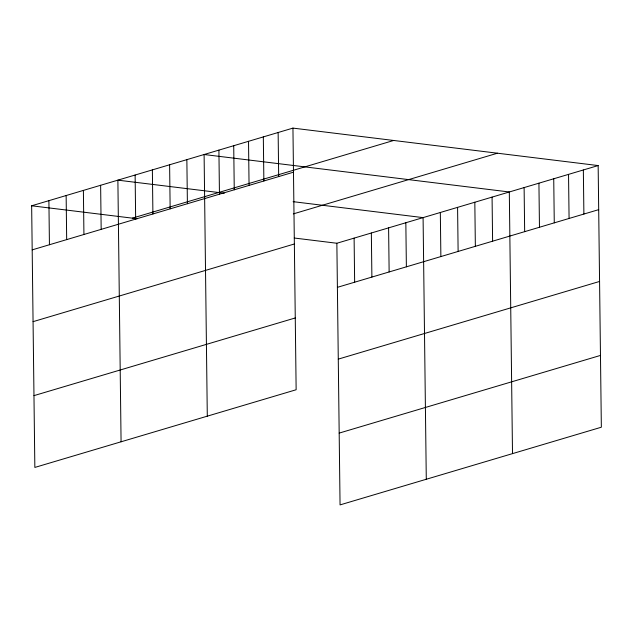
<?xml version="1.0" encoding="UTF-8"?>
<svg xmlns="http://www.w3.org/2000/svg" width="633" height="633" viewBox="0 0 633 633"><rect width="100%" height="100%" fill="white"/><g stroke="black" fill="none" stroke-linecap="round" stroke-linejoin="round"><path stroke-width="0.95" d="M292.944 128.103L296.141 389.746L34.847 467.431L31.65 205.788L292.944 128.103L598.153 165.569L601.35 427.212L340.056 504.897L336.859 243.254L598.153 165.569M132.368 218.148L393.663 140.471M32.188 249.869L293.483 172.184M293.324 213.891L497.435 153.21M33.066 321.659L294.361 243.982M337.397 287.335L598.691 209.65M33.968 395.633L295.263 317.956M338.275 359.125L599.57 281.448M339.177 433.099L600.472 355.422M224.256 193.207L117.88 180.152L121.077 441.794M293.126 201.666L423.089 217.617L426.286 479.26M31.65 205.788L137.084 218.733M294.25 238.024L336.859 243.254M583.349 169.976L583.887 214.057M568.537 174.376L569.075 218.456M553.733 178.775L554.271 222.856M538.928 183.182L539.466 227.263M524.116 187.582L524.662 231.662M512.508 453.624L509.312 191.981L204.103 154.515L207.3 416.158M492.07 197.108L492.609 241.189M474.821 202.236L475.359 246.316M457.58 207.363L458.118 251.443M440.331 212.49L440.869 256.571M405.84 222.745L406.378 266.825M388.599 227.872L389.137 271.953M371.349 232.999L371.887 277.08M354.108 238.127L354.646 282.207M278.14 132.511L278.678 176.591M263.328 136.91L263.866 180.991M248.524 141.309L249.062 185.39M233.719 145.717L234.257 189.797M218.907 150.116L219.453 194.196M186.862 159.643L187.4 203.723M169.612 164.77L170.15 208.85M152.371 169.897L152.909 213.978M135.122 175.024L135.66 219.105M100.631 185.279L101.169 229.36M83.39 190.406L83.928 234.487M66.141 195.534L66.679 239.614M48.899 200.661L49.437 244.742"/></g></svg>
